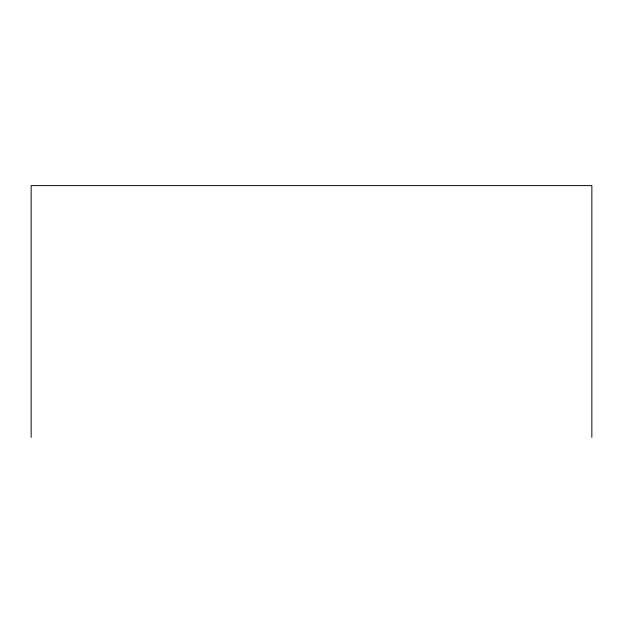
<?xml version="1.0" encoding="UTF-8"?>
<svg xmlns="http://www.w3.org/2000/svg" width="623" height="623" viewBox="0 0 623 623"><rect width="100%" height="100%" fill="white"/><g stroke="black" fill="none" stroke-linecap="round" stroke-linejoin="round"><path stroke-width="0.93" d="M591.85 437.393L591.85 185.607L31.15 185.607L31.15 437.393"/></g></svg>
